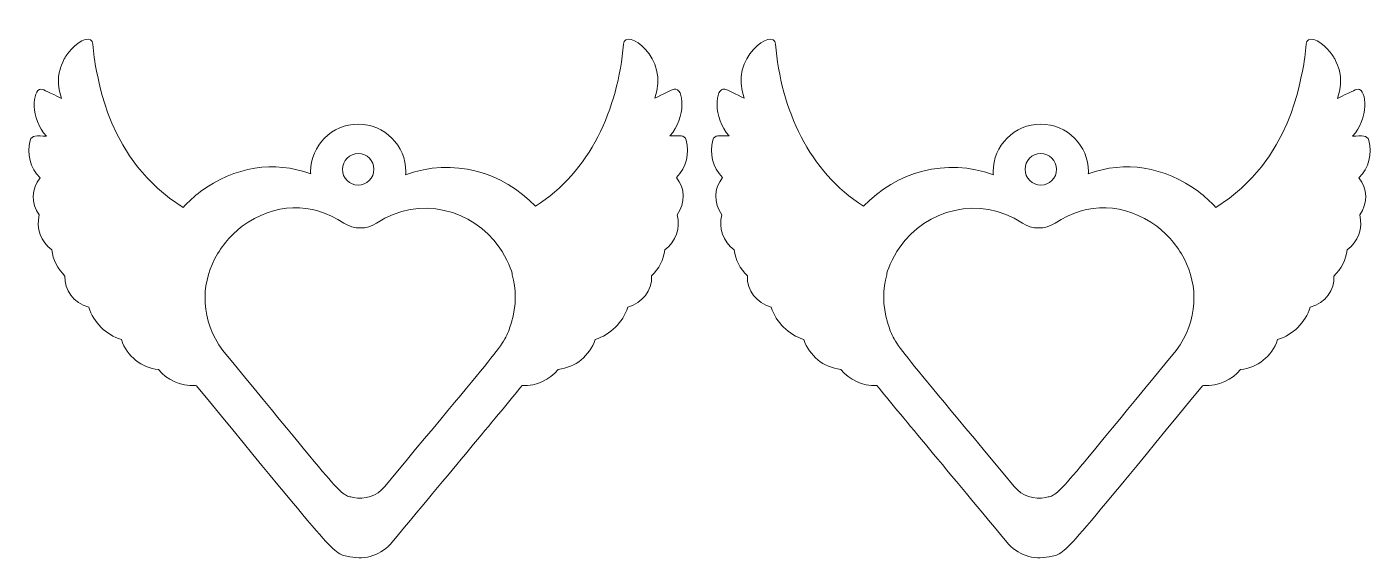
# Model space of a CAD drawing. Header units: inches. Extents: x 17.13 to 21.2, y -8.71 to -7.09.
import ezdxf

# ---------------------------------------------------------------- set-up
doc = ezdxf.new("R2010")
doc.units = ezdxf.units.IN
doc.header["$MEASUREMENT"] = 0
doc.layers.add('_U+0421_U+043B_U+043E_U+0439 1', color=7, linetype='Continuous')

msp = doc.modelspace()

# ---------------------------------------------------------------- linework, layer by layer
at = {"layer": '_U+0421_U+043B_U+043E_U+0439 1', "color": 242, "lineweight": 18, "true_color": 0xc1272d}
for points, knots in [([(19.0947, -7.5492), (19.1257, -7.5189), (19.1343, -7.4757), (19.1241, -7.4362), (19.1198, -7.4188), (19.104, -7.4232), (19.0752, -7.4232), (19.1248, -7.3692), (19.1184, -7.2749), (19.0881, -7.2821), (19.0809, -7.2828), (19.0529, -7.298), (19.0291, -7.3095), (19.0766, -7.187), (18.9391, -7.0935), (18.9348, -7.1453), (18.9184, -7.3426), (18.8327, -7.532), (18.6681, -7.6364), (18.5707, -7.5328), (18.4175, -7.4877), (18.2755, -7.5414), (18.2758, -7.5382), (18.2761, -7.5352), (18.2761, -7.5319), (18.2761, -7.4524), (18.2113, -7.3878), (18.1319, -7.3878), (18.0525, -7.3878), (17.9879, -7.4524), (17.9879, -7.5319), (17.9879, -7.5341), (17.988, -7.5362), (17.9882, -7.5382), (17.877, -7.4974), (17.7593, -7.5156), (17.6545, -7.5919), (17.6363, -7.6059), (17.6184, -7.622), (17.602, -7.6401), (17.3706, -7.4956), (17.3473, -7.2426), (17.3398, -7.227), (17.3348, -7.2003), (17.3312, -7.173), (17.329, -7.1456), (17.3269, -7.1191), (17.2909, -7.1298), (17.262, -7.163), (17.2541, -7.1723), (17.2455, -7.1845), (17.2426, -7.1903), (17.2362, -7.2019), (17.2297, -7.2198), (17.2297, -7.222), (17.2218, -7.2507), (17.2238, -7.281), (17.2347, -7.3098), (17.1987, -7.2926), (17.1806, -7.2824), (17.172, -7.2824), (17.1447, -7.2824), (17.1404, -7.3724), (17.1886, -7.4242), (17.1598, -7.4235), (17.144, -7.4199), (17.1397, -7.4373), (17.1295, -7.4776), (17.1383, -7.5207), (17.1693, -7.5503), (17.1426, -7.5834), (17.1419, -7.6273), (17.167, -7.6626), (17.1569, -7.7028), (17.172, -7.7439), (17.2045, -7.7684), (17.2088, -7.798), (17.2225, -7.826), (17.2448, -7.8476), (17.2433, -7.8901), (17.2693, -7.9276), (17.3168, -7.9419), (17.3319, -7.9887), (17.3679, -8.0246), (17.4154, -8.0398), (17.4334, -8.0909), (17.4752, -8.1248), (17.5277, -8.1305), (17.5522, -8.1607), (17.5933, -8.1816), (17.6401, -8.1788), (17.6411, -8.1792), (17.6422, -8.1796), (17.6431, -8.1801), (18.073, -8.7014), (18.0515, -8.686), (18.107, -8.6969), (18.1538, -8.707), (18.2033, -8.6917), (18.235, -8.6526), (18.4382, -8.4071), (18.5568, -8.2662), (18.6282, -8.1785), (18.672, -8.1803), (18.7109, -8.1617), (18.7368, -8.1302), (18.7901, -8.1237), (18.8319, -8.0891), (18.8491, -8.0395), (18.8959, -8.0244), (18.9319, -7.9884), (18.9477, -7.9416), (18.9925, -7.9278), (19.0212, -7.8926), (19.0198, -7.8473), (19.042, -7.8256), (19.0558, -7.7976), (19.0601, -7.768), (19.0932, -7.7435), (19.1076, -7.7019), (19.0975, -7.6623), (19.122, -7.6262), (19.1212, -7.5816), (19.0947, -7.5492)], [0, 0, 0, 0, 1, 1, 1, 2, 2, 2, 3, 3, 3, 4, 4, 4, 5, 5, 5, 6, 6, 6, 7, 7, 7, 8, 8, 8, 9, 9, 9, 10, 10, 10, 11, 11, 11, 12, 12, 12, 13, 13, 13, 14, 14, 14, 15, 15, 15, 16, 16, 16, 17, 17, 17, 18, 18, 18, 19, 19, 19, 20, 20, 20, 21, 21, 21, 22, 22, 22, 23, 23, 23, 24, 24, 24, 25, 25, 25, 26, 26, 26, 27, 27, 27, 28, 28, 28, 29, 29, 29, 30, 30, 30, 31, 31, 31, 32, 32, 32, 33, 33, 33, 34, 34, 34, 35, 35, 35, 36, 36, 36, 37, 37, 37, 38, 38, 38, 39, 39, 39, 40, 40, 40, 41, 41, 41, 41]), ([(19.2318, -7.6623), (19.2217, -7.7019), (19.2361, -7.7435), (19.2692, -7.768), (19.2735, -7.7976), (19.2872, -7.8256), (19.3094, -7.8473), (19.308, -7.8926), (19.3368, -7.9278), (19.3815, -7.9416), (19.3973, -7.9884), (19.4333, -8.0244), (19.4801, -8.0395), (19.4973, -8.0891), (19.5392, -8.1237), (19.5925, -8.1302), (19.6183, -8.1617), (19.6572, -8.1803), (19.7011, -8.1785), (19.7725, -8.2662), (19.8911, -8.4071), (20.0943, -8.6526), (20.126, -8.6917), (20.1754, -8.707), (20.2222, -8.6969), (20.2778, -8.686), (20.2562, -8.7014), (20.6861, -8.1801), (20.6871, -8.1796), (20.6882, -8.1792), (20.6892, -8.1788), (20.736, -8.1816), (20.7771, -8.1607), (20.8015, -8.1305), (20.854, -8.1248), (20.8958, -8.0909), (20.9139, -8.0398), (20.9614, -8.0246), (20.9973, -7.9887), (21.0125, -7.9419), (21.06, -7.9276), (21.086, -7.8901), (21.0844, -7.8476), (21.1068, -7.826), (21.1204, -7.798), (21.1247, -7.7684), (21.1572, -7.7439), (21.1723, -7.7028), (21.1622, -7.6626), (21.1873, -7.6273), (21.1867, -7.5834), (21.16, -7.5503), (21.191, -7.5207), (21.1997, -7.4776), (21.1896, -7.4373), (21.1853, -7.4199), (21.1694, -7.4235), (21.1407, -7.4242), (21.1889, -7.3724), (21.1846, -7.2824), (21.1572, -7.2824), (21.1486, -7.2824), (21.1305, -7.2926), (21.0946, -7.3098), (21.1054, -7.281), (21.1075, -7.2507), (21.0996, -7.222), (21.0996, -7.2198), (21.093, -7.2019), (21.0867, -7.1903), (21.0837, -7.1845), (21.0751, -7.1723), (21.0672, -7.163), (21.0383, -7.1298), (21.0023, -7.1191), (21.0003, -7.1456), (20.998, -7.173), (20.9944, -7.2003), (20.9894, -7.227), (20.9819, -7.2426), (20.9586, -7.4956), (20.7272, -7.6401), (20.7108, -7.622), (20.6929, -7.6059), (20.6747, -7.5919), (20.57, -7.5156), (20.4522, -7.4974), (20.3411, -7.5382), (20.3412, -7.5362), (20.3414, -7.5341), (20.3414, -7.5319), (20.3414, -7.4524), (20.2768, -7.3878), (20.1973, -7.3878), (20.1179, -7.3878), (20.0532, -7.4524), (20.0532, -7.5319), (20.0532, -7.5352), (20.0535, -7.5382), (20.0537, -7.5414), (19.9118, -7.4877), (19.7586, -7.5328), (19.6611, -7.6364), (19.4965, -7.532), (19.4108, -7.3426), (19.3944, -7.1453), (19.3901, -7.0935), (19.2526, -7.187), (19.3001, -7.3095), (19.2764, -7.298), (19.2483, -7.2828), (19.2411, -7.2821), (19.2108, -7.2749), (19.2044, -7.3692), (19.254, -7.4232), (19.2253, -7.4232), (19.2094, -7.4188), (19.2051, -7.4362), (19.195, -7.4757), (19.2036, -7.5189), (19.2346, -7.5492), (19.208, -7.5816), (19.2072, -7.6262), (19.2318, -7.6623)], [0, 0, 0, 0, 1, 1, 1, 2, 2, 2, 3, 3, 3, 4, 4, 4, 5, 5, 5, 6, 6, 6, 7, 7, 7, 8, 8, 8, 9, 9, 9, 10, 10, 10, 11, 11, 11, 12, 12, 12, 13, 13, 13, 14, 14, 14, 15, 15, 15, 16, 16, 16, 17, 17, 17, 18, 18, 18, 19, 19, 19, 20, 20, 20, 21, 21, 21, 22, 22, 22, 23, 23, 23, 24, 24, 24, 25, 25, 25, 26, 26, 26, 27, 27, 27, 28, 28, 28, 29, 29, 29, 30, 30, 30, 31, 31, 31, 32, 32, 32, 33, 33, 33, 34, 34, 34, 35, 35, 35, 36, 36, 36, 37, 37, 37, 38, 38, 38, 39, 39, 39, 40, 40, 40, 41, 41, 41, 41]), ([(18.132, -7.4767), (18.1584, -7.4768), (18.1797, -7.4982), (18.1796, -7.5245), (18.1795, -7.5509), (18.1581, -7.5722), (18.1318, -7.5721), (18.1055, -7.572), (18.0842, -7.5506), (18.0842, -7.5243), (18.0843, -7.4979), (18.1057, -7.4766), (18.132, -7.4767)], [0, 0, 0, 0, 1, 1, 1, 2, 2, 2, 3, 3, 3, 4, 4, 4, 4]), ([(20.245, -7.5243), (20.2451, -7.5506), (20.2238, -7.572), (20.1975, -7.5721), (20.1711, -7.5722), (20.1497, -7.5509), (20.1496, -7.5245), (20.1496, -7.4982), (20.1709, -7.4768), (20.1972, -7.4767), (20.2236, -7.4766), (20.245, -7.4979), (20.245, -7.5243)], [0, 0, 0, 0, 1, 1, 1, 2, 2, 2, 3, 3, 3, 4, 4, 4, 4])]:
    msp.add_open_spline(points, degree=3, knots=knots, dxfattribs=at)
at = {"layer": '_U+0421_U+043B_U+043E_U+0439 1', "color": 7, "lineweight": 18, "true_color": 0xffffff}
for points in [[(18.5954, -7.9875), (18.5756, -8.0562), (18.5784, -8.0421), (18.2122, -8.4846), (18.1887, -8.5137), (18.152, -8.525), (18.1172, -8.5175), (18.0739, -8.509), (18.0936, -8.5222), (17.7227, -8.0732), (17.654, -7.98), (17.6559, -7.8774), (17.6983, -7.7945), (17.6983, -7.7945), (17.6983, -7.7945), (17.6983, -7.7945), (17.719, -7.755), (17.7491, -7.7211), (17.7811, -7.6967), (17.7811, -7.6967), (17.7811, -7.6967), (17.7811, -7.6967), (17.8781, -7.626), (17.9901, -7.6223), (18.0889, -7.6872), (18.1191, -7.707), (18.1576, -7.707), (18.1878, -7.6872), (18.3186, -7.6006), (18.4786, -7.6468), (18.5587, -7.7597), (18.5822, -7.7936), (18.5982, -7.836), (18.5982, -7.8435), (18.6104, -7.8849), (18.6114, -7.9367), (18.5954, -7.9875)], [(19.731, -7.8435), (19.731, -7.836), (19.7471, -7.7936), (19.7706, -7.7597), (19.8506, -7.6468), (20.0106, -7.6006), (20.1415, -7.6872), (20.1716, -7.707), (20.2102, -7.707), (20.2403, -7.6872), (20.3392, -7.6223), (20.4512, -7.626), (20.5481, -7.6967), (20.5481, -7.6967), (20.5481, -7.6967), (20.5481, -7.6967), (20.5801, -7.7211), (20.6103, -7.755), (20.631, -7.7945), (20.631, -7.7945), (20.631, -7.7945), (20.631, -7.7945), (20.6733, -7.8774), (20.6752, -7.98), (20.6065, -8.0732), (20.2356, -8.5222), (20.2554, -8.509), (20.2121, -8.5175), (20.1772, -8.525), (20.1405, -8.5137), (20.117, -8.4846), (19.7508, -8.0421), (19.7536, -8.0562), (19.7339, -7.9875), (19.7179, -7.9367), (19.7188, -7.8849), (19.731, -7.8435)]]:
    msp.add_open_spline(points, degree=3, knots=[0, 0, 0, 0, 1, 1, 1, 2, 2, 2, 3, 3, 3, 4, 4, 4, 5, 5, 5, 6, 6, 6, 7, 7, 7, 8, 8, 8, 9, 9, 9, 10, 10, 10, 11, 11, 11, 12, 12, 12, 12], dxfattribs=at)

doc.saveas('drawing.dxf')
